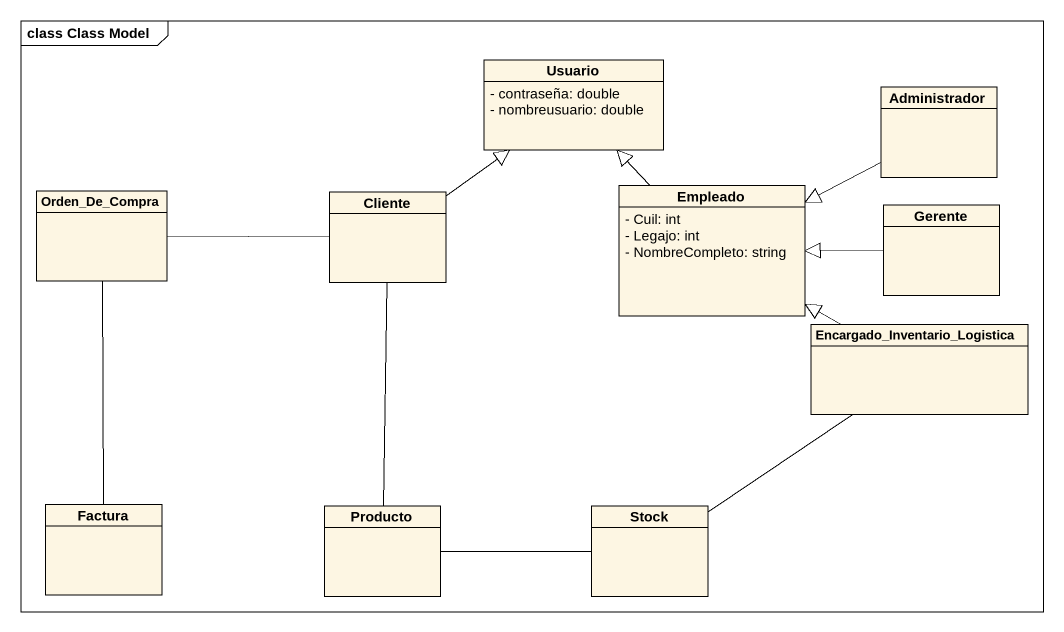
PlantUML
@startuml
mainframe class Class Model
hide circle
hide empty members
skinparam classAttributeIconSize 0
class Usuario {
  - contraseña: double
  - nombreusuario: double
}
class Administrador
class Orden_De_Compra
class Cliente
class Empleado {
  - Cuil: int
  - Legajo: int
  - NombreCompleto: string
}
class Gerente
class "Encargado_Inventario_Logistica" as Encargado_Inventario
class Factura
class Producto
class Stock
Administrador -left-|> Empleado
Orden_De_Compra -- Factura
Cliente -up-|> Usuario
Cliente -left- Orden_De_Compra
Cliente -- Producto
Empleado -up-|> Usuario
Gerente -left-|> Empleado
Encargado_Inventario -left-|> Empleado
Producto -right- Stock
Stock -up- Encargado_Inventario
@enduml
